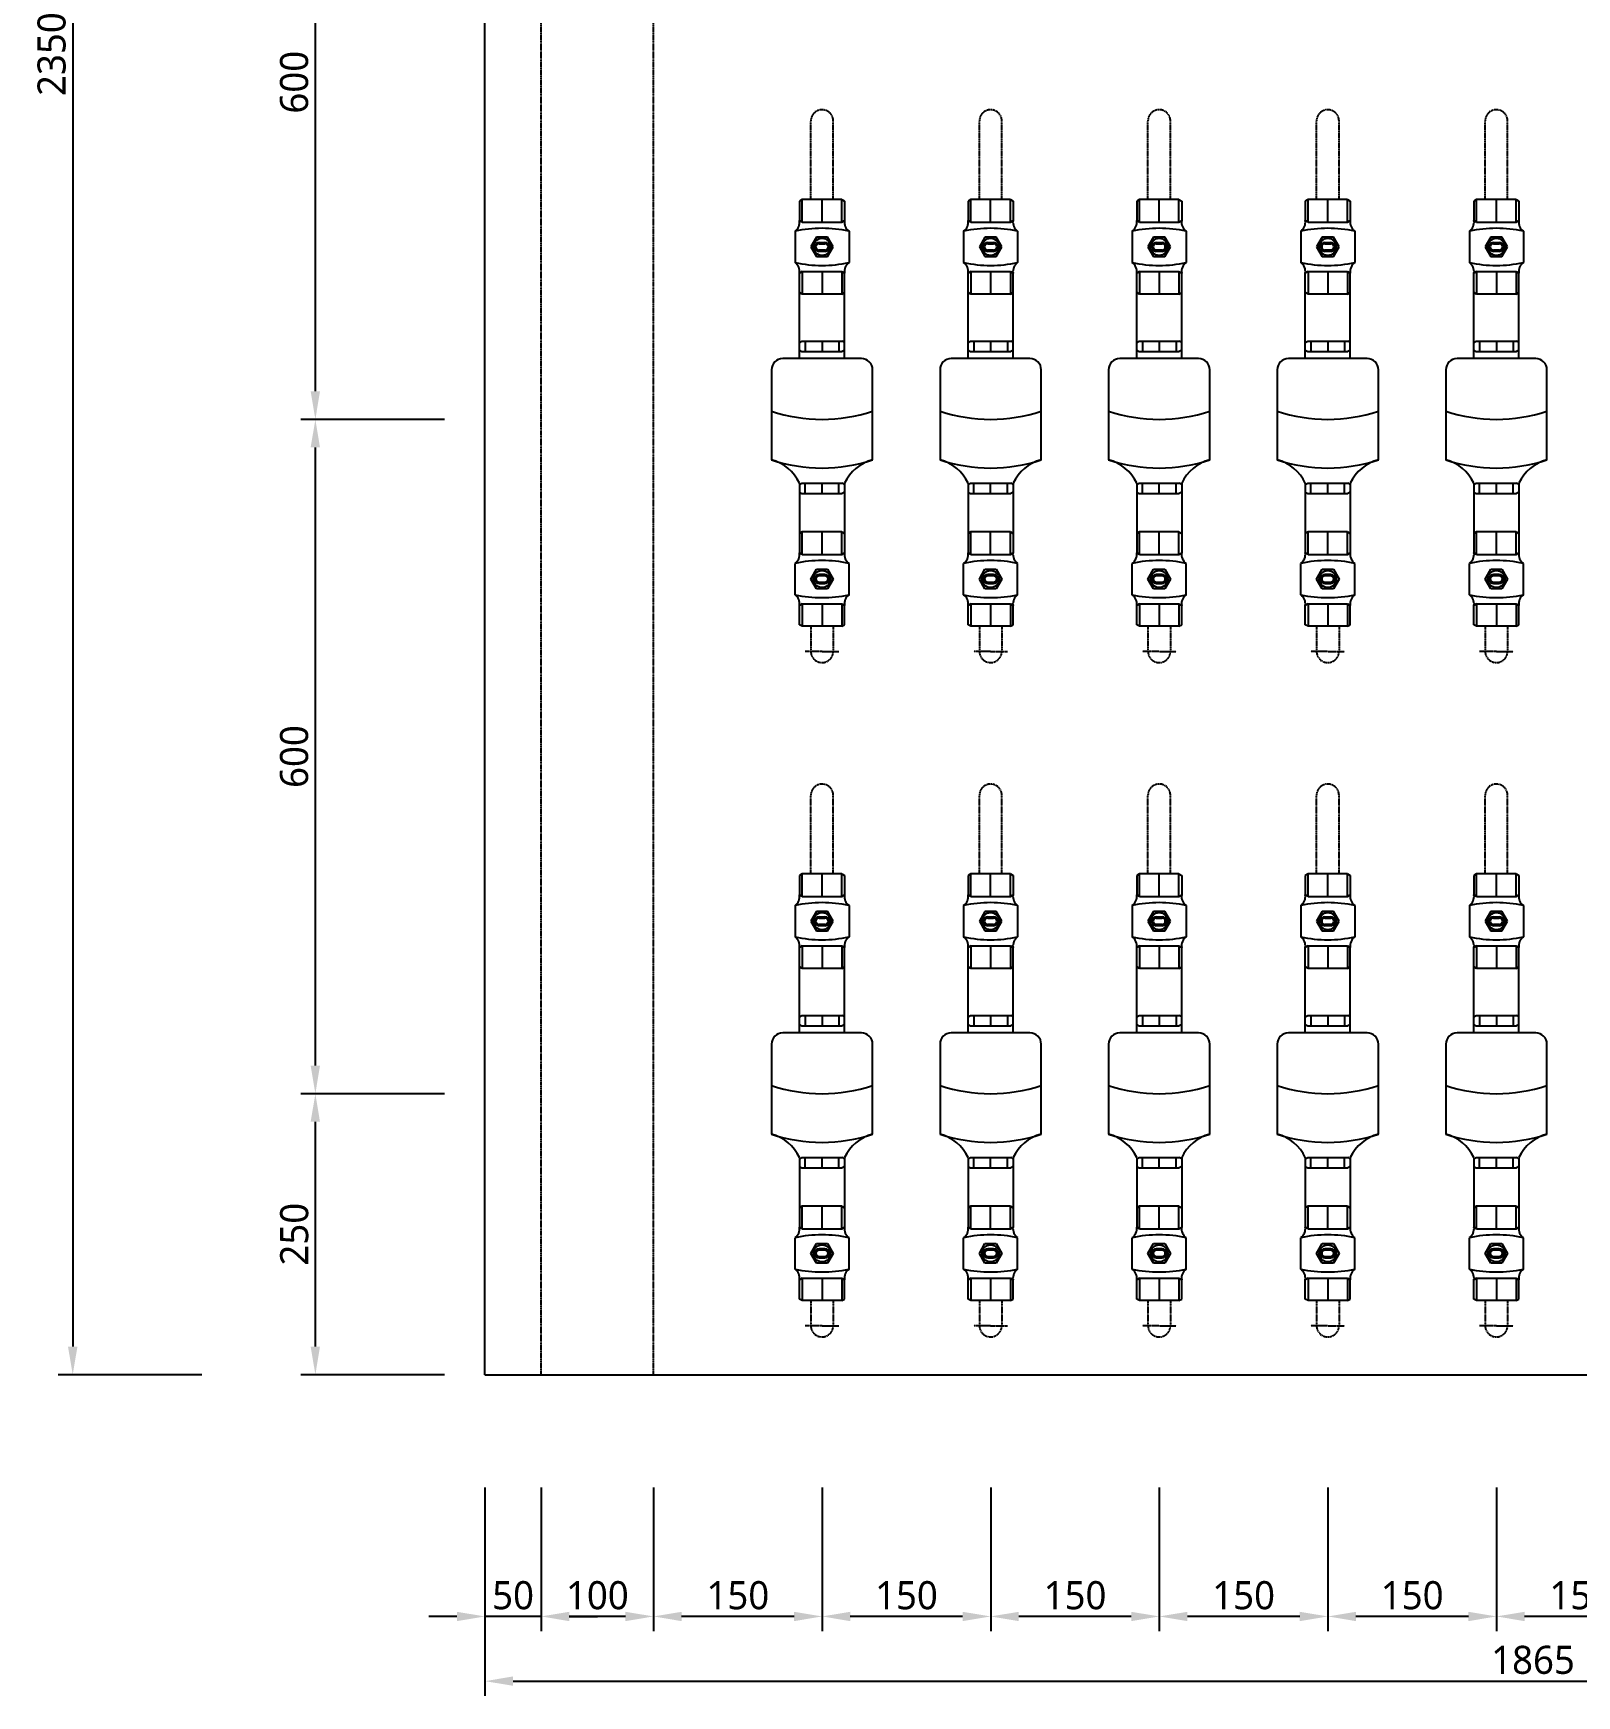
# Model space of a CAD drawing. Header units: millimetres. Extents: x -9013 to 516, y -36629 to 6082.
# Drawn here: x -5350 to -3976, y -24699 to -23220 of the extents above; entities that cross this region are included whole.
import ezdxf

# ---------------------------------------------------------------- set-up
doc = ezdxf.new("R2010")
doc.units = ezdxf.units.MM
doc.header["$LTSCALE"] = 0.05
for name, pattern in [('CENTER', [50.8, 31.75, -6.35, 6.35, -6.35]), ('CENTER2', [28.575, 19.05, -3.175, 3.175, -3.175]), ('DASHDOT', [0.618421, 0.309211, -0.154605, 0, -0.154605])]:
    doc.linetypes.add(name, pattern=pattern)
doc.layers.get('0').update_dxf_attribs({"lineweight": 18})
doc.layers.get('Defpoints').update_dxf_attribs({"color": 140, "lineweight": 18})
for name, color, linetype in [('1CO', 4, 'Continuous'), ('2CONC', 4, 'Continuous'), ('HVAL___2CO', 7, 'Continuous'), ('HWAT__3CO', 1, 'Continuous'), ('HWAT___1DD', 4, 'DASHDOT'), ('HWAT___5CS', 3, 'CENTER2')]:
    doc.layers.add(name, color=color, linetype=linetype)
doc.layers.add('G-Anno-Std-Cntr', color=1, linetype='CENTER2', lineweight=18)
doc.styles.add('trebuchet_MS', font='trebuc.ttf')
doc.dimstyles.new('MGP', dxfattribs={"dimtxt": 2.5, "dimasz": 2.5, "dimexe": 1.25, "dimexo": 0.625, "dimtad": 1, "dimdec": 0, "dimtxsty": 'trebuchet_MS', "dimcen": 2.5, "dimclrt": 7, "dimadec": 0, "dimazin": 0, "dimtfac": 1, "dimtdec": 0, "dimtmove": 0, "dimatfit": 3, "dimfxl": 1.148294, "dimfxlon": 1, "dimarcsym": 2})

# ---------------------------------------------------------------- blocks, each defined once
blk = doc.blocks.new('*D538')
at = {"color": 0, "lineweight": -2, "transparency": 16777216}
for p, q in [((-4947.8, -24571.5), (-4947.8, -24699.3)), ((-3082.8, -24571.5), (-3082.8, -24699.3)), ((-4922.8, -24686.3), (-3107.8, -24686.3))]:
    blk.add_line(p, q, dxfattribs=at)
at = {"color": 0, "transparency": 16777216}
for points in [[(-4922.8, -24682.1), (-4922.8, -24690.4), (-4947.8, -24686.3)], [(-3107.8, -24682.1), (-3107.8, -24690.4), (-3082.8, -24686.3)]]:
    blk.add_solid(points, dxfattribs=at)
at = {"layer": 'Defpoints', "color": 0, "transparency": 16777216}
for p in [(-3082.8, -24354.3), (-4947.8, -24374.8), (-3082.8, -24686.3)]:
    blk.add_point(p, dxfattribs=at)
at = {"color": 7, "transparency": 16777216, "insert": (-4015.3, -24667.5), "char_height": 25, "attachment_point": 5, "style": 'trebuchet_MS'}
blk.add_mtext('1865', dxfattribs=at)
blk = doc.blocks.new('*D539')
at = {"color": 0, "lineweight": -2, "transparency": 16777216}
for p, q in [((-5199.8, -22063.6), (-5327.6, -22063.6)), ((-5314.6, -22088.6), (-5314.6, -24388.6)), ((-5199.8, -24413.6), (-5327.6, -24413.6))]:
    blk.add_line(p, q, dxfattribs=at)
at = {"color": 0, "transparency": 16777216}
for points in [[(-5318.8, -22088.6), (-5310.4, -22088.6), (-5314.6, -22063.6)], [(-5318.8, -24388.6), (-5310.4, -24388.6), (-5314.6, -24413.6)]]:
    blk.add_solid(points, dxfattribs=at)
at = {"layer": 'Defpoints', "color": 0, "transparency": 16777216}
for p in [(-4947.8, -22063.6), (-5314.6, -24413.6), (-4947.8, -24413.6)]:
    blk.add_point(p, dxfattribs=at)
at = {"color": 7, "transparency": 16777216, "insert": (-5333.3, -23238.6), "char_height": 25, "attachment_point": 5, "rotation": 90, "style": 'trebuchet_MS'}
blk.add_mtext('2350', dxfattribs=at)
blk = doc.blocks.new('h-meter')
at = {"layer": 'HVAL___2CO'}
for p, q in [((-25.4, 45), (-105.4, 45)), ((-15.4, -35), (-15.4, 35)), ((-134.2, 20), (-135.4, 17.9)), ((-135.4, 17.9), (-135.4, -17.9)), ((-135.4, 15), (-126.2, 15)), ((-126.2, 20), (-134.2, 20)), ((-127.4, 20), (-126.2, 17.9)), ((-126.2, 17.9), (-126.2, -17.9)), ((-15.4, 20), (-1.2, 20)), ((-7.9, 20), (-9.1, 17.9)), ((-9.1, 17.9), (-9.1, -17.9)), ((0, 15), (-9.1, 15)), ((-1.2, 20), (0, 17.9)), ((0, 17.9), (0, -17.9)), ((-135.4, 0), (-126.2, 0)), ((0, 0), (-9.1, 0)), ((-135.4, -15), (-126.2, -15)), ((-134.2, -20), (-135.4, -17.9)), ((-126.2, -20), (-134.2, -20)), ((-127.4, -20), (-126.2, -17.9)), ((-15.4, -20), (-1.2, -20)), ((0, -15), (-9.1, -15)), ((-7.9, -20), (-9.1, -17.9)), ((-1.2, -20), (0, -17.9)), ((-105.4, -45), (-25.4, -45))]:
    blk.add_line(p, q, dxfattribs=at)
for centre, radius, start, end in [((-142.6, 54.8), 38.4, 295.1026, 345.2121), ((28.2, 0), 141, 161.3868, 198.6132), ((71.5, 0), 141, 161.3868, 198.6132), ((-25.4, 35), 10, 0, 90), ((-142.6, -54.8), 38.4, 14.7879, 64.8974), ((-25.4, -35), 10, 270, 0)]:
    blk.add_arc(centre, radius, start, end, dxfattribs=at)
blk = doc.blocks.new('water meter v')
at = {"layer": 'HVAL___2CO'}
h = blk.add_hatch(color=256, dxfattribs=at)
h.paths.add_polyline_path([(-5839.1, 3714.4), (-5829.1, 3714.4), (-5824.1, 3705.7), (-5829.1, 3697), (-5839.1, 3697), (-5844.1, 3705.7)])
h.paths.add_polyline_path([(-5834.1, 3698.1, 1), (-5834.1, 3713.3, 1)], flags=16)
h.paths.add_polyline_path([(-5836.7, 3701.7), (-5831.5, 3701.7, 1), (-5831.5, 3709.7), (-5836.7, 3709.7, 1)], flags=0)
h.paths.add_polyline_path([(-5836.7, 3702.9), (-5831.5, 3702.9, 1), (-5831.5, 3708.5), (-5836.7, 3708.5, 1)], flags=0)
h = blk.add_hatch(color=256, dxfattribs=at)
h.paths.add_polyline_path([(-5836.7, 3701.7, -1), (-5836.7, 3709.7), (-5831.5, 3709.7, -1), (-5831.5, 3701.7)])
h.paths.add_polyline_path([(-5831.5, 3702.9, 1), (-5831.5, 3708.5), (-5836.7, 3708.5, 1), (-5836.7, 3702.9)], flags=16)
h = blk.add_hatch(color=256, dxfattribs=at)
h.paths.add_polyline_path([(-5839.1, 3401.4), (-5829.1, 3401.4), (-5824.1, 3410.1), (-5829.1, 3418.8), (-5839.1, 3418.8), (-5844.1, 3410.1)])
h.paths.add_polyline_path([(-5834.1, 3417.7, -1), (-5834.1, 3402.5, -1)], flags=16)
h.paths.add_polyline_path([(-5836.7, 3414.1), (-5831.5, 3414.1, -1), (-5831.5, 3406.1), (-5836.7, 3406.1, -1)], flags=0)
h.paths.add_polyline_path([(-5836.7, 3412.9), (-5831.5, 3412.9, -1), (-5831.5, 3407.3), (-5836.7, 3407.3, -1)], flags=0)
h = blk.add_hatch(color=256, dxfattribs=at)
h.paths.add_polyline_path([(-5836.7, 3414.1, 1), (-5836.7, 3406.1), (-5831.5, 3406.1, 1), (-5831.5, 3414.1)])
h.paths.add_polyline_path([(-5831.5, 3412.9, -1), (-5831.5, 3407.3), (-5836.7, 3407.3, -1), (-5836.7, 3412.9)], flags=16)
for p, q in [((-5851.7, 3747.7), (-5854.1, 3746.3)), ((-5854.1, 3746.3), (-5854.1, 3729.1)), ((-5816.5, 3747.7), (-5851.7, 3747.7)), ((-5851.7, 3727.7), (-5851.7, 3747.7)), ((-5834.1, 3727.7), (-5834.1, 3747.7)), ((-5816.5, 3747.7), (-5814.1, 3746.3)), ((-5816.5, 3727.7), (-5816.5, 3747.7)), ((-5814.1, 3746.3), (-5814.1, 3729.1)), ((-5851.7, 3727.7), (-5854.1, 3729.1)), ((-5851.7, 3727.7), (-5816.5, 3727.7)), ((-5816.5, 3727.7), (-5814.1, 3729.1)), ((-5858.1, 3719.7), (-5858.1, 3691.7)), ((-5839.1, 3714.4), (-5844.1, 3705.7)), ((-5829.1, 3714.4), (-5839.1, 3714.4)), ((-5824.1, 3705.7), (-5829.1, 3714.4)), ((-5810.1, 3719.7), (-5810.1, 3691.7)), ((-5844.1, 3705.7), (-5839.1, 3697)), ((-5836.7, 3709.7), (-5831.5, 3709.7)), ((-5836.7, 3708.5), (-5831.5, 3708.5)), ((-5831.5, 3702.9), (-5836.7, 3702.9)), ((-5831.5, 3701.7), (-5836.7, 3701.7)), ((-5829.1, 3697), (-5824.1, 3705.7)), ((-5851.7, 3683.7), (-5854.1, 3682.3)), ((-5851.7, 3683.7), (-5851.7, 3663.7)), ((-5851.7, 3683.7), (-5816.5, 3683.7)), ((-5839.1, 3697), (-5829.1, 3697)), ((-5834.1, 3683.7), (-5834.1, 3663.7)), ((-5816.5, 3683.7), (-5816.5, 3663.7)), ((-5816.5, 3683.7), (-5814.1, 3682.3)), ((-5854.1, 3665.1), (-5854.1, 3682.3)), ((-5814.1, 3665.1), (-5814.1, 3682.3)), ((-5851.7, 3663.7), (-5854.1, 3665.1)), ((-5816.5, 3663.7), (-5851.7, 3663.7)), ((-5816.5, 3663.7), (-5814.1, 3665.1)), ((-5851.7, 3452.1), (-5854.1, 3450.7)), ((-5854.1, 3450.7), (-5854.1, 3433.5)), ((-5816.5, 3452.1), (-5851.7, 3452.1)), ((-5851.7, 3432.1), (-5851.7, 3452.1)), ((-5834.1, 3432.1), (-5834.1, 3452.1)), ((-5816.5, 3452.1), (-5814.1, 3450.7)), ((-5816.5, 3432.1), (-5816.5, 3452.1)), ((-5814.1, 3450.7), (-5814.1, 3433.5)), ((-5851.7, 3432.1), (-5854.1, 3433.5)), ((-5851.7, 3432.1), (-5816.5, 3432.1)), ((-5816.5, 3432.1), (-5814.1, 3433.5)), ((-5858.1, 3396.1), (-5858.1, 3424.1)), ((-5844.1, 3410.1), (-5839.1, 3418.8)), ((-5839.1, 3418.8), (-5829.1, 3418.8)), ((-5829.1, 3418.8), (-5824.1, 3410.1)), ((-5810.1, 3396.1), (-5810.1, 3424.1)), ((-5839.1, 3401.4), (-5844.1, 3410.1)), ((-5831.5, 3414.1), (-5836.7, 3414.1)), ((-5831.5, 3412.9), (-5836.7, 3412.9)), ((-5836.7, 3407.3), (-5831.5, 3407.3)), ((-5836.7, 3406.1), (-5831.5, 3406.1)), ((-5824.1, 3410.1), (-5829.1, 3401.4)), ((-5851.7, 3388.1), (-5854.1, 3386.7)), ((-5851.7, 3388.1), (-5851.7, 3368.1)), ((-5851.7, 3388.1), (-5816.5, 3388.1)), ((-5829.1, 3401.4), (-5839.1, 3401.4)), ((-5834.1, 3388.1), (-5834.1, 3368.1)), ((-5816.5, 3388.1), (-5814.1, 3386.7)), ((-5816.5, 3388.1), (-5816.5, 3368.1)), ((-5854.1, 3369.5), (-5854.1, 3386.7)), ((-5814.1, 3369.5), (-5814.1, 3386.7)), ((-5851.7, 3368.1), (-5854.1, 3369.5)), ((-5816.5, 3368.1), (-5851.7, 3368.1)), ((-5816.5, 3368.1), (-5814.1, 3369.5))]:
    blk.add_line(p, q, dxfattribs=at)
for centre in [(-5834.1, 3705.7), (-5834.1, 3410.1)]:
    blk.add_circle(centre, 7.6, dxfattribs=at)
for centre, radius, start, end in [((-5863.8, 3727.7), 9.8, 305.5591, 8.2752), ((-5804.4, 3727.7), 9.8, 171.7248, 234.4409), ((-5834.1, 3606.5), 115.7, 78.0304, 101.9696), ((-5836.7, 3705.7), 4, 90, 270), ((-5836.7, 3705.7), 4, 90, 270), ((-5836.7, 3705.7), 2.8, 90, 270), ((-5831.5, 3705.7), 4, 270, 90), ((-5831.5, 3705.7), 2.8, 270, 90), ((-5863.8, 3683.7), 9.8, 351.7248, 54.4409), ((-5834.1, 3804.9), 115.7, 258.0304, 281.9696), ((-5804.4, 3683.7), 9.8, 125.5591, 188.2752), ((-5863.8, 3432.1), 9.8, 305.5591, 8.2752), ((-5804.4, 3432.1), 9.8, 171.7248, 234.4409), ((-5834.1, 3310.9), 115.7, 78.0304, 101.9696), ((-5836.7, 3410.1), 4, 90, 270), ((-5836.7, 3410.1), 4, 90, 270), ((-5836.7, 3410.1), 2.8, 90, 270), ((-5831.5, 3410.1), 4, 270, 90), ((-5831.5, 3410.1), 2.8, 270, 90), ((-5863.8, 3388.1), 9.8, 351.7248, 54.4409), ((-5834.1, 3509.3), 115.7, 258.0304, 281.9696), ((-5804.4, 3388.1), 9.8, 125.5591, 188.2752)]:
    blk.add_arc(centre, radius, start, end, dxfattribs=at)
at = {"layer": 'HWAT__3CO'}
for p, q in [((-5854.1, 3620.5), (-5854.1, 3665.1)), ((-5814.1, 3620.5), (-5814.1, 3665.1)), ((-5854.1, 3487.5), (-5854.1, 3450.7)), ((-5814.1, 3487.5), (-5814.1, 3450.7))]:
    blk.add_line(p, q, dxfattribs=at)
at = {"layer": 'HWAT___1DD'}
for q in [(-5849.1, 3345.8), (-5819.1, 3345.8)]:
    blk.add_line((-5834.1, 3345.8), q, dxfattribs=at)
at = {"layer": 'HWAT___5CS'}
for p, q in [((-5844.1, 3747.7), (-5844.1, 3817.7)), ((-5824.1, 3747.7), (-5824.1, 3817.7)), ((-5844.1, 3368.1), (-5844.1, 3345.8)), ((-5824.1, 3368.1), (-5824.1, 3345.8))]:
    blk.add_line(p, q, dxfattribs=at)
for centre, start, end in [((-5834.1, 3817.7), 0, 180), ((-5834.1, 3345.8), 180, 0)]:
    blk.add_arc(centre, 10, start, end, dxfattribs=at)
at = {"rotation": 89.99999999999999}
blk.add_blockref('h-meter', (-5834.1, 3621.7), dxfattribs=at)
blk = doc.blocks.new('*D568')
at = {"color": 0, "lineweight": -2, "transparency": 16777216}
for p, q in [((-4047.8, -24513.9), (-4047.8, -24641.7)), ((-3897.8, -24527.8), (-3897.8, -24641.7)), ((-3922.8, -24628.7), (-4022.8, -24628.7))]:
    blk.add_line(p, q, dxfattribs=at)
at = {"color": 0, "transparency": 16777216}
for points in [[(-4022.8, -24624.6), (-4022.8, -24632.9), (-4047.8, -24628.7)], [(-3922.8, -24624.6), (-3922.8, -24632.9), (-3897.8, -24628.7)]]:
    blk.add_solid(points, dxfattribs=at)
at = {"layer": 'Defpoints', "color": 0, "transparency": 16777216}
for p in [(-4047.8, -24370.1), (-3897.8, -24521.8), (-4047.8, -24628.7)]:
    blk.add_point(p, dxfattribs=at)
at = {"color": 7, "transparency": 16777216, "insert": (-3972.8, -24610), "char_height": 25, "attachment_point": 5, "style": 'trebuchet_MS'}
blk.add_mtext('150', dxfattribs=at)
blk = doc.blocks.new('*D569')
at = {"color": 0, "lineweight": -2, "transparency": 16777216}
for p, q in [((-4197.8, -24513.9), (-4197.8, -24641.7)), ((-4047.8, -24513.9), (-4047.8, -24641.7)), ((-4072.8, -24628.7), (-4172.8, -24628.7))]:
    blk.add_line(p, q, dxfattribs=at)
at = {"color": 0, "transparency": 16777216}
for points in [[(-4172.8, -24624.6), (-4172.8, -24632.9), (-4197.8, -24628.7)], [(-4072.8, -24624.6), (-4072.8, -24632.9), (-4047.8, -24628.7)]]:
    blk.add_solid(points, dxfattribs=at)
at = {"layer": 'Defpoints', "color": 0, "transparency": 16777216}
for p in [(-4197.8, -24370.1), (-4047.8, -24397.7), (-4197.8, -24628.7)]:
    blk.add_point(p, dxfattribs=at)
at = {"color": 7, "transparency": 16777216, "insert": (-4122.8, -24610), "char_height": 25, "attachment_point": 5, "style": 'trebuchet_MS'}
blk.add_mtext('150', dxfattribs=at)
blk = doc.blocks.new('*D570')
at = {"color": 0, "lineweight": -2, "transparency": 16777216}
for p, q in [((-4347.8, -24513.9), (-4347.8, -24641.7)), ((-4197.8, -24513.9), (-4197.8, -24641.7)), ((-4222.8, -24628.7), (-4322.8, -24628.7))]:
    blk.add_line(p, q, dxfattribs=at)
at = {"color": 0, "transparency": 16777216}
for points in [[(-4322.8, -24624.6), (-4322.8, -24632.9), (-4347.8, -24628.7)], [(-4222.8, -24624.6), (-4222.8, -24632.9), (-4197.8, -24628.7)]]:
    blk.add_solid(points, dxfattribs=at)
at = {"layer": 'Defpoints', "color": 0, "transparency": 16777216}
for p in [(-4347.8, -24370.1), (-4197.8, -24370.1), (-4347.8, -24628.7)]:
    blk.add_point(p, dxfattribs=at)
at = {"color": 7, "transparency": 16777216, "insert": (-4272.8, -24610), "char_height": 25, "attachment_point": 5, "style": 'trebuchet_MS'}
blk.add_mtext('150', dxfattribs=at)
blk = doc.blocks.new('*D571')
at = {"color": 0, "lineweight": -2, "transparency": 16777216}
for p, q in [((-4497.8, -24513.9), (-4497.8, -24641.7)), ((-4347.8, -24513.9), (-4347.8, -24641.7)), ((-4372.8, -24628.7), (-4472.8, -24628.7))]:
    blk.add_line(p, q, dxfattribs=at)
at = {"color": 0, "transparency": 16777216}
for points in [[(-4472.8, -24624.6), (-4472.8, -24632.9), (-4497.8, -24628.7)], [(-4372.8, -24624.6), (-4372.8, -24632.9), (-4347.8, -24628.7)]]:
    blk.add_solid(points, dxfattribs=at)
at = {"layer": 'Defpoints', "color": 0, "transparency": 16777216}
for p in [(-4497.8, -24370.1), (-4347.8, -24370.1), (-4497.8, -24628.7)]:
    blk.add_point(p, dxfattribs=at)
at = {"color": 7, "transparency": 16777216, "insert": (-4422.8, -24610), "char_height": 25, "attachment_point": 5, "style": 'trebuchet_MS'}
blk.add_mtext('150', dxfattribs=at)
blk = doc.blocks.new('*D572')
at = {"color": 0, "lineweight": -2, "transparency": 16777216}
for p, q in [((-4647.8, -24513.9), (-4647.8, -24641.7)), ((-4497.8, -24513.9), (-4497.8, -24641.7)), ((-4522.8, -24628.7), (-4622.8, -24628.7))]:
    blk.add_line(p, q, dxfattribs=at)
at = {"color": 0, "transparency": 16777216}
for points in [[(-4622.8, -24624.6), (-4622.8, -24632.9), (-4647.8, -24628.7)], [(-4522.8, -24624.6), (-4522.8, -24632.9), (-4497.8, -24628.7)]]:
    blk.add_solid(points, dxfattribs=at)
at = {"layer": 'Defpoints', "color": 0, "transparency": 16777216}
for p in [(-4647.8, -24370.1), (-4497.8, -24370.1), (-4647.8, -24628.7)]:
    blk.add_point(p, dxfattribs=at)
at = {"color": 7, "transparency": 16777216, "insert": (-4572.8, -24610), "char_height": 25, "attachment_point": 5, "style": 'trebuchet_MS'}
blk.add_mtext('150', dxfattribs=at)
blk = doc.blocks.new('*D573')
at = {"color": 0, "lineweight": -2, "transparency": 16777216}
for p, q in [((-4797.8, -24513.9), (-4797.8, -24641.7)), ((-4647.8, -24513.9), (-4647.8, -24641.7)), ((-4672.8, -24628.7), (-4772.8, -24628.7))]:
    blk.add_line(p, q, dxfattribs=at)
at = {"color": 0, "transparency": 16777216}
for points in [[(-4772.8, -24624.6), (-4772.8, -24632.9), (-4797.8, -24628.7)], [(-4672.8, -24624.6), (-4672.8, -24632.9), (-4647.8, -24628.7)]]:
    blk.add_solid(points, dxfattribs=at)
at = {"layer": 'Defpoints', "color": 0, "transparency": 16777216}
for p in [(-4797.8, -24370.1), (-4647.8, -24370.1), (-4797.8, -24628.7)]:
    blk.add_point(p, dxfattribs=at)
at = {"color": 7, "transparency": 16777216, "insert": (-4722.8, -24610), "char_height": 25, "attachment_point": 5, "style": 'trebuchet_MS'}
blk.add_mtext('150', dxfattribs=at)
blk = doc.blocks.new('*D574')
at = {"color": 0, "lineweight": -2, "transparency": 16777216}
for p, q in [((-4897.8, -24513.9), (-4897.8, -24641.7)), ((-4797.8, -24513.9), (-4797.8, -24641.7)), ((-4822.8, -24628.7), (-4872.8, -24628.7))]:
    blk.add_line(p, q, dxfattribs=at)
at = {"color": 0, "transparency": 16777216}
for points in [[(-4872.8, -24624.6), (-4872.8, -24632.9), (-4897.8, -24628.7)], [(-4822.8, -24624.6), (-4822.8, -24632.9), (-4797.8, -24628.7)]]:
    blk.add_solid(points, dxfattribs=at)
at = {"layer": 'Defpoints', "color": 0, "transparency": 16777216}
for p in [(-4897.8, -24384.9), (-4797.8, -24384.9), (-4897.8, -24628.7)]:
    blk.add_point(p, dxfattribs=at)
at = {"color": 7, "transparency": 16777216, "insert": (-4847.8, -24610), "char_height": 25, "attachment_point": 5, "style": 'trebuchet_MS'}
blk.add_mtext('100', dxfattribs=at)
blk = doc.blocks.new('*D575')
at = {"color": 0, "lineweight": -2, "transparency": 16777216}
for p, q in [((-4947.8, -24513.9), (-4947.8, -24641.7)), ((-4897.8, -24513.9), (-4897.8, -24641.7)), ((-4972.8, -24628.7), (-4997.8, -24628.7)), ((-4897.8, -24628.7), (-4947.8, -24628.7)), ((-4872.8, -24628.7), (-4847.8, -24628.7))]:
    blk.add_line(p, q, dxfattribs=at)
at = {"color": 0, "transparency": 16777216}
for points in [[(-4972.8, -24624.6), (-4972.8, -24632.9), (-4947.8, -24628.7)], [(-4872.8, -24624.6), (-4872.8, -24632.9), (-4897.8, -24628.7)]]:
    blk.add_solid(points, dxfattribs=at)
at = {"layer": 'Defpoints', "color": 0, "transparency": 16777216}
for p in [(-4947.8, -24384.9), (-4897.8, -24384.9), (-4947.8, -24628.7)]:
    blk.add_point(p, dxfattribs=at)
at = {"color": 7, "transparency": 16777216, "insert": (-4922.8, -24610), "char_height": 25, "attachment_point": 5, "style": 'trebuchet_MS'}
blk.add_mtext('50', dxfattribs=at)
blk = doc.blocks.new('*D579')
at = {"color": 0, "lineweight": -2, "transparency": 16777216}
for p, q in [((-4983.9, -24163.6), (-5111.7, -24163.6)), ((-5098.7, -24388.6), (-5098.7, -24188.6)), ((-4983.9, -24413.6), (-5111.7, -24413.6))]:
    blk.add_line(p, q, dxfattribs=at)
at = {"color": 0, "transparency": 16777216}
for points in [[(-5102.9, -24188.6), (-5094.6, -24188.6), (-5098.7, -24163.6)], [(-5102.9, -24388.6), (-5094.6, -24388.6), (-5098.7, -24413.6)]]:
    blk.add_solid(points, dxfattribs=at)
at = {"layer": 'Defpoints', "color": 0, "transparency": 16777216}
for p in [(-5098.7, -24163.6), (-4647.8, -24163.6), (-4822.7, -24413.6)]:
    blk.add_point(p, dxfattribs=at)
at = {"color": 7, "transparency": 16777216, "insert": (-5117.4, -24288.6), "char_height": 25, "attachment_point": 5, "rotation": 90, "style": 'trebuchet_MS'}
blk.add_mtext('250', dxfattribs=at)
blk = doc.blocks.new('*D580')
at = {"color": 0, "lineweight": -2, "transparency": 16777216}
for p, q in [((-4983.9, -23563.6), (-5111.7, -23563.6)), ((-5098.7, -24138.6), (-5098.7, -23588.6)), ((-4983.9, -24163.6), (-5111.7, -24163.6))]:
    blk.add_line(p, q, dxfattribs=at)
at = {"color": 0, "transparency": 16777216}
for points in [[(-5102.9, -23588.6), (-5094.6, -23588.6), (-5098.7, -23563.6)], [(-5102.9, -24138.6), (-5094.6, -24138.6), (-5098.7, -24163.6)]]:
    blk.add_solid(points, dxfattribs=at)
at = {"layer": 'Defpoints', "color": 0, "transparency": 16777216}
for p in [(-5098.7, -23563.6), (-4647.8, -23563.6), (-4647.8, -24163.6)]:
    blk.add_point(p, dxfattribs=at)
at = {"color": 7, "transparency": 16777216, "insert": (-5117.5, -23863.6), "char_height": 25, "attachment_point": 5, "rotation": 90, "style": 'trebuchet_MS'}
blk.add_mtext('600', dxfattribs=at)
blk = doc.blocks.new('*D581')
at = {"color": 0, "lineweight": -2, "transparency": 16777216}
for p, q in [((-4983.9, -22963.6), (-5111.7, -22963.6)), ((-5098.7, -23538.6), (-5098.7, -22988.6)), ((-4983.9, -23563.6), (-5111.7, -23563.6))]:
    blk.add_line(p, q, dxfattribs=at)
at = {"color": 0, "transparency": 16777216}
for points in [[(-5102.9, -22988.6), (-5094.6, -22988.6), (-5098.7, -22963.6)], [(-5102.9, -23538.6), (-5094.6, -23538.6), (-5098.7, -23563.6)]]:
    blk.add_solid(points, dxfattribs=at)
at = {"layer": 'Defpoints', "color": 0, "transparency": 16777216}
for p in [(-5098.7, -22963.6), (-4647.8, -22963.6), (-4647.8, -23563.6)]:
    blk.add_point(p, dxfattribs=at)
at = {"color": 7, "transparency": 16777216, "insert": (-5117.5, -23263.6), "char_height": 25, "attachment_point": 5, "rotation": 90, "style": 'trebuchet_MS'}
blk.add_mtext('600', dxfattribs=at)

msp = doc.modelspace()

# ---------------------------------------------------------------- linework, layer by layer
at = {"layer": '1CO'}
msp.add_line((-4947.8, -24413.6), (-4947.8, -22063.6), dxfattribs=at)
at = {"layer": '2CONC', "lineweight": -3}
msp.add_line((-4947.8, -24413.6), (-3082.8, -24413.6), dxfattribs=at)
at = {"layer": 'HWAT___5CS'}
for p, q in [((-4897.8, -24413.6), (-4897.8, -22063.6)), ((-4797.8, -24413.6), (-4797.8, -22063.6))]:
    msp.add_line(p, q, dxfattribs=at)

# ---------------------------------------------------------------- block references
at = {"layer": 'G-Anno-Std-Cntr', "linetype": 'CENTER'}
for p in [(1186.2, -27115.8), (1336.2, -27115.8), (1486.2, -27115.8), (1636.2, -27115.8), (1786.2, -27115.8), (1186.2, -27715.8), (1336.2, -27715.8), (1486.2, -27715.8), (1636.2, -27715.8), (1786.2, -27715.8)]:
    msp.add_blockref('water meter v', p, dxfattribs=at)

# ---------------------------------------------------------------- dimensions: what is measured, and where the dimension line sits
for base, p1, p2, picture, middle in [((-5314.6, -24413.6), (-4947.8, -22063.6), (-4947.8, -24413.6), '*D539', (-5333.3, -23238.6)), ((-5098.7, -22963.6), (-4647.8, -23563.6), (-4647.8, -22963.6), '*D581', (-5117.5, -23263.6)), ((-5098.7, -23563.6), (-4647.8, -24163.6), (-4647.8, -23563.6), '*D580', (-5117.5, -23863.6)), ((-5098.7, -24163.6), (-4822.7, -24413.6), (-4647.8, -24163.6), '*D579', (-5117.4, -24288.6))]:
    dim = msp.add_linear_dim(base=base, p1=p1, p2=p2, angle=90, dimstyle='MGP', override={"dimscale": 100, "dimtxt": 0.25, "dimasz": 0.25, "dimexe": 0.13, "dimexo": 0.06, "dimgap": 0.06, "dimarcsym": 1})
    dim.commit()
    dim.dimension.update_dxf_attribs({"geometry": picture, "text_midpoint": middle})
for base, p1, p2, picture, middle in [((-3082.8, -24686.3), (-4947.8, -24374.8), (-3082.8, -24354.3), '*D538', (-4015.3, -24667.5)), ((-4797.8, -24628.7), (-4647.8, -24370.1), (-4797.8, -24370.1), '*D573', (-4722.8, -24610)), ((-4647.8, -24628.7), (-4497.8, -24370.1), (-4647.8, -24370.1), '*D572', (-4572.8, -24610)), ((-4497.8, -24628.7), (-4347.8, -24370.1), (-4497.8, -24370.1), '*D571', (-4422.8, -24610)), ((-4347.8, -24628.7), (-4197.8, -24370.1), (-4347.8, -24370.1), '*D570', (-4272.8, -24610)), ((-4197.8, -24628.7), (-4047.8, -24397.7), (-4197.8, -24370.1), '*D569', (-4122.8, -24610)), ((-4047.8, -24628.7), (-3897.8, -24521.8), (-4047.8, -24370.1), '*D568', (-3972.8, -24610)), ((-4947.8, -24628.7), (-4897.8, -24384.9), (-4947.8, -24384.9), '*D575', (-4922.8, -24610)), ((-4897.8, -24628.7), (-4797.8, -24384.9), (-4897.8, -24384.9), '*D574', (-4847.8, -24610))]:
    dim = msp.add_linear_dim(base=base, p1=p1, p2=p2, dimstyle='MGP', override={"dimscale": 100, "dimtxt": 0.25, "dimasz": 0.25, "dimexe": 0.13, "dimexo": 0.06, "dimgap": 0.06, "dimarcsym": 1})
    dim.commit()
    dim.dimension.update_dxf_attribs({"geometry": picture, "text_midpoint": middle})

doc.saveas('drawing.dxf')
